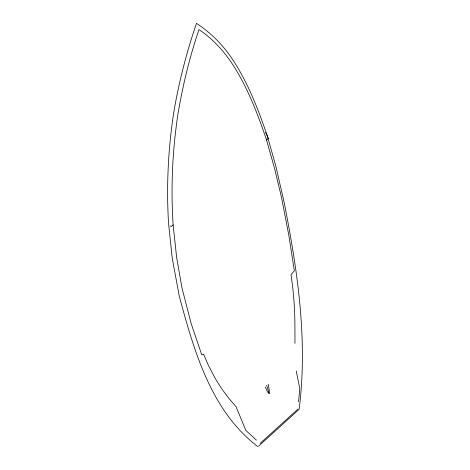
<?xml version="1.0" encoding="UTF-8"?>
<svg xmlns="http://www.w3.org/2000/svg" width="470" height="470" viewBox="0 0 470 470"><rect width="100%" height="100%" fill="white"/><g stroke="black" fill="none" stroke-linecap="round" stroke-linejoin="round"><path stroke-width="0.7" d="M294.966 343.335L294.907 323.742A425.832 239.395 -59.4 0 0 294.085 302.251L292.816 287.946L291.03 274.68L294.349 270.767L288.774 235.071L281.647 198.017L274.633 168.724L266.572 140.084C257.689 113.822 247.69 87.69 232.562 64.29C223.597 50.778 212.558 38.593 198.986 29.598C189.633 57.046 182.824 85.27 177.977 113.846C172.443 150.576 170.669 187.841 173.142 224.907L176.661 257.672L182.096 288.398L191.196 323.66L201.748 354.844L203.522 354.127L208.163 364.802L213.568 375.348A425.832 239.395 -59.4 0 0 222.339 389.624L228.996 398.548L236.069 406.75L245.869 430.467L256.385 440.085M258.6 446.124L299.132 409.323C307.962 340.086 297.516 270.403 284.186 202.488L275.778 165.945L267.606 136.905C258.641 110.391 248.536 84.013 233.226 60.413C223.726 45.843 211.5 33.2 196.93 23.659M265.245 387.092L267.542 391.939L269.157 393.566L269.287 390.353L268.217 384.178M298.562 401.791L299.789 388.567L296.223 370.965M266.572 140.084L268.376 138.327L265.632 132.37M260.139 443.416L298.039 409.006M173.142 224.907L171.28 226.481L170.205 225.958M196.695 23.5L196.331 23.729C186.349 53.028 178.659 83.049 173.583 113.593C168.078 149.924 166.339 186.766 168.554 223.444L172.273 258.441L179.293 296.264C193.946 350.456 210.73 410.469 257.472 446.353L257.971 446.5M266.602 385.253L269.157 393.566"/></g></svg>
